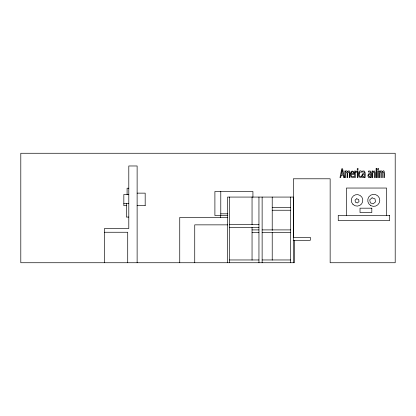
<?xml version="1.0" encoding="UTF-8"?>
<svg xmlns="http://www.w3.org/2000/svg" width="416" height="416" viewBox="0 0 416 416"><rect width="100%" height="100%" fill="white"/><g stroke="black" fill="none" stroke-linecap="round" stroke-linejoin="round"><path stroke-width="0.62" d="M128.799 188.219L127.093 188.219L127.093 194.714M137.124 193.138L145.179 193.138L145.179 205.577M128.799 194.47L123.833 194.47L123.833 205.702L126.36 205.702M123.833 203.33L128.799 203.33M137.124 205.338L145.179 205.338M272.215 207.47L290.628 207.47M272.215 210.241L290.628 210.241M220.782 213.814L227.854 213.814M227.812 215.556L214.9 215.556L214.9 191.49L252.928 191.49L252.928 197.231M128.799 217.069L126.36 217.069L126.36 203.33M227.812 217.433L179.743 217.433L179.743 262.735M229.497 224.609L258.95 224.609M227.776 224.858L194.735 224.858L194.735 262.735M229.497 227.38L258.95 227.38M252.049 229.902L258.95 229.902M262.132 229.902L290.628 229.902M104.478 232.253L127.717 232.253L127.717 262.735M252.049 232.674L258.95 232.674M262.132 232.674L290.628 232.674M293.342 237.312L310.305 237.312L310.305 240.302L293.181 240.302M229.497 259.964L258.95 259.964M262.132 259.964L290.628 259.964M386.568 215.368L386.568 188.042L346.419 188.042L346.419 215.368M294.45 240.302L294.45 262.735L20.8 262.735L20.8 153.265L395.2 153.265L395.2 262.735L330.148 262.735L330.148 178.792L293.337 178.792L293.337 237.552M293.415 262.735L293.415 197.07L227.526 197.07L227.526 262.735M290.628 197.07L290.628 262.735M272.215 197.07L272.215 230.547M272.215 232.476L272.215 260.161M262.132 197.07L262.132 262.735M258.95 197.07L258.95 262.735M252.049 197.07L252.049 224.754M252.049 227.328L252.049 260.161M229.497 197.07L229.497 262.735M220.782 191.49L220.782 215.556M220.532 215.556L220.532 217.433M137.124 262.735L137.124 165.974L128.799 165.974L128.799 228.514L104.478 228.514L104.478 262.735M359.356 173.737L359.804 176.436L360.792 176.748L361.644 175.994L361.644 177.252C358.296 179.301 357.718 172.593 359.741 171.044A1.3 1.3 0 0 1 360.802 170.846L361.644 171.319C362.487 173.664 358.836 170.31 359.356 173.737M350.641 173.56C350.022 175.526 351.629 179.145 353.933 177.221C354.671 174.673 350.709 178.849 351.281 174.413L354.006 174.413C355.243 170.856 350.428 169.38 350.641 173.56M362.019 175.053C361.364 176.649 363.262 179.083 364.447 176.92L364.447 177.627L365.102 177.627C365.102 175.833 366.267 169.4 362.294 171.106C361.421 173.337 365.066 170.612 364.447 173.243L362.695 173.742L362.019 175.053M368.056 175.053C367.401 176.649 369.299 179.083 370.484 176.92L370.484 177.627L371.145 177.627C371.145 175.833 372.304 169.4 368.332 171.106C367.458 173.337 371.108 170.612 370.484 173.243L368.732 173.742L368.056 175.053M362.7 175.172L363.08 176.706L363.704 176.722L364.447 175.989L364.447 174.138L363.267 174.413A1.113 1.113 0 0 0 362.7 175.172M368.737 175.172L369.122 176.706L369.741 176.722L370.484 175.989L370.484 174.138L369.304 174.413A1.113 1.113 0 0 0 368.737 175.172M351.38 172.806L351.281 173.55L353.361 173.55C353.917 171.959 351.65 170.836 351.38 172.806M341.162 175.146L340.688 177.627L339.986 177.627L341.754 168.74L342.612 168.74L344.38 177.627L343.642 177.627L343.169 175.146L341.162 175.146M342.165 169.946L341.359 174.138L342.971 174.138L342.165 169.946M347.885 171.428L347.589 171.928C347.547 170.586 345.836 170.461 345.483 171.704L345.483 170.96L344.822 170.96L344.822 177.627L345.483 177.627L345.483 172.65C347.953 169.796 346.928 176.977 347.053 177.627L347.719 177.627L347.703 172.666C350.173 169.759 349.175 176.972 349.289 177.627L349.95 177.627L349.929 172.614L349.45 171.085A0.832 0.832 0 0 0 348.795 170.778L347.885 171.428M382.455 171.428L382.158 171.928C382.112 170.586 380.406 170.461 380.052 171.704L380.052 170.96L379.392 170.96L379.392 177.627L380.052 177.627L380.052 172.65C382.522 169.796 381.498 176.977 381.623 177.627L382.283 177.627L382.273 172.666C384.743 169.759 383.744 176.972 383.854 177.627L384.519 177.627L384.493 172.614L384.02 171.085A0.832 0.832 0 0 0 383.36 170.778L382.455 171.428M355.581 172.557L355.337 177.627L354.676 177.627L354.676 170.96L355.337 170.96L355.337 171.954C356.595 169.645 357.547 172.442 355.581 172.557M373.027 171.304L372.736 171.704L372.736 170.96L372.07 170.96L372.07 177.627L372.736 177.627L372.736 172.65C375.367 169.77 374.462 176.821 374.504 177.627L375.164 177.627C374.764 177.159 376.36 168.88 373.027 171.304M372.081 197.839L369.741 199.815L370.282 202.831L373.168 203.871L375.508 201.895L374.967 198.879L372.081 197.839M356.746 198.765L355.077 200.06L355.363 202.15L357.318 202.951L358.987 201.656L358.701 199.566L356.746 198.765M376.771 168.34L376.111 168.34L376.111 177.627L376.771 177.627L376.771 168.34M357.994 168.683L357.24 168.683L357.24 169.848L357.994 169.848L357.994 168.683M378.466 168.683L377.712 168.683L377.712 169.848L378.466 169.848L378.466 168.683M357.947 170.96L357.287 170.96L357.287 177.627L357.947 177.627L357.947 170.96M378.42 170.96L377.754 170.96L377.754 177.627L378.42 177.627L378.42 170.96M371.816 208.182L360.022 208.182L360.022 212.56L371.816 212.56L371.816 208.182M389.672 215.368L338.244 215.368L338.244 220.584L389.672 220.584L389.672 215.368M370.75 205.572A6.032 6.032 0 0 0 379.792 200.351A6.032 6.032 0 0 0 370.75 195.13A6.032 6.032 0 0 0 370.75 205.572M353.028 204.464A5.772 5.772 0 0 0 362.653 201.791A5.772 5.772 0 0 0 355.524 194.792A5.772 5.772 0 0 0 353.028 204.464"/></g></svg>
